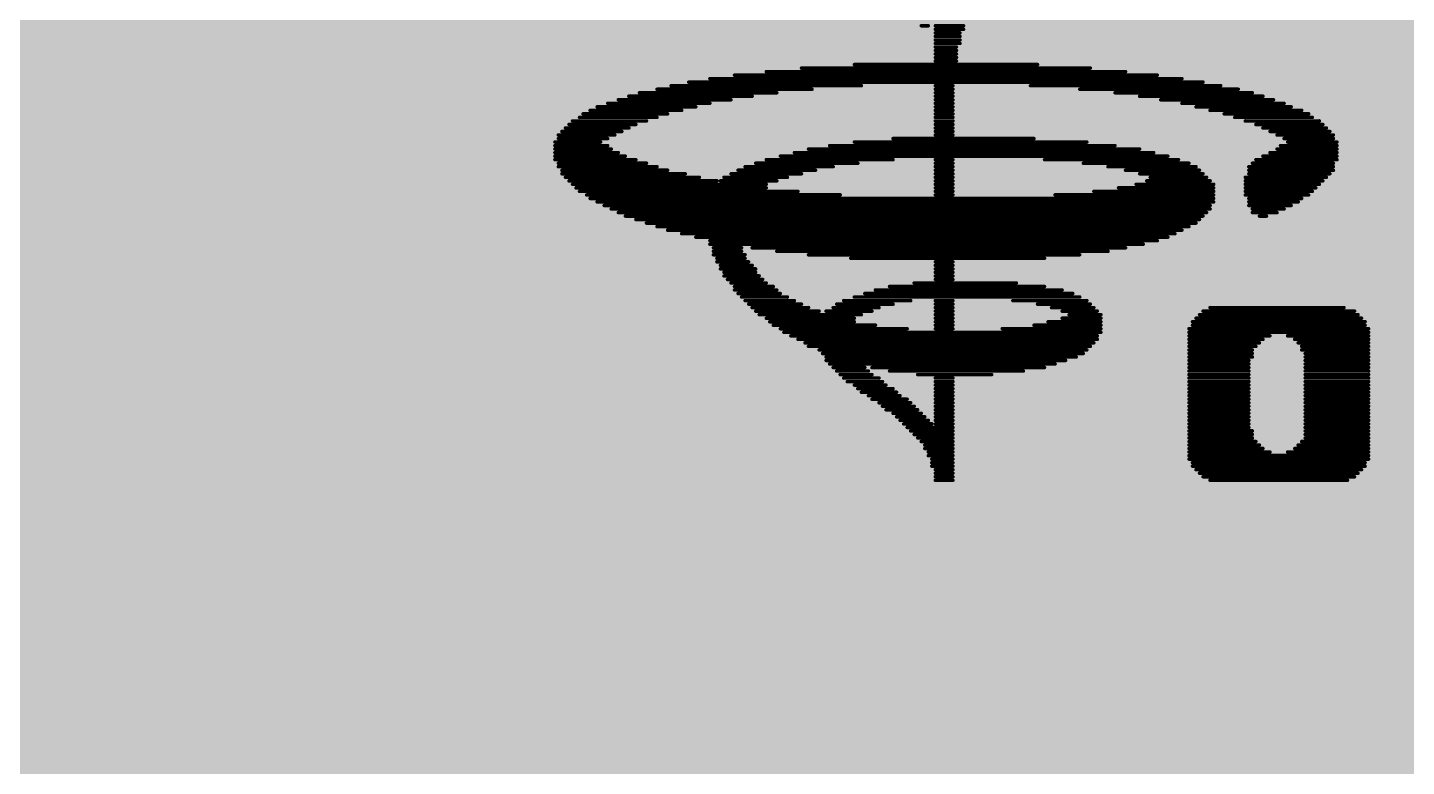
# Model space of a CAD drawing. Header units: millimetres. Extents: x 169 to 355, y 129 to 253.
# Drawn here: x 189.38 to 209.26, y 228.72 to 239.37 of the extents above; entities that cross this region are included whole.
import ezdxf

# ---------------------------------------------------------------- set-up
doc = ezdxf.new("R2010")
doc.units = ezdxf.units.MM
doc.layers.add('BottomLayer', color=5, linetype='Continuous')
doc.layers.add('TopLayer', color=1, linetype='Continuous')

msp = doc.modelspace()

# ---------------------------------------------------------------- linework, layer by layer
at = {"layer": 'BottomLayer'}
msp.add_solid([(175, 209.25), (271.8, 209.25), (175, 245), (271.8, 245)], dxfattribs=at)
at = {"layer": 'TopLayer', "const_width": 0.0508}
for points in [[(202.263, 239.396), (202.365, 239.396)], [(202.467, 239.396), (202.873, 239.396)], [(202.467, 239.345), (202.873, 239.345)], [(202.467, 239.294), (202.822, 239.294)], [(202.467, 239.243), (202.822, 239.243)], [(202.467, 239.192), (202.822, 239.192)], [(202.467, 239.142), (202.822, 239.142)], [(202.467, 239.091), (202.771, 239.091)], [(202.467, 239.04), (202.771, 239.04)], [(202.467, 238.989), (202.771, 238.989)], [(200.536, 238.786), (204.702, 238.786)], [(201.298, 238.837), (203.94, 238.837)], [(202.467, 238.938), (202.771, 238.938)], [(202.467, 238.888), (202.771, 238.888)], [(199.215, 238.634), (206.023, 238.634)], [(199.571, 238.684), (205.667, 238.684)], [(200.028, 238.735), (205.21, 238.735)], [(198.199, 238.43), (200.181, 238.43)], [(198.453, 238.481), (200.689, 238.481)], [(198.657, 238.532), (201.4, 238.532)], [(198.911, 238.583), (206.327, 238.583)], [(202.467, 238.532), (202.721, 238.532)], [(202.467, 238.481), (202.721, 238.481)], [(202.467, 238.43), (202.721, 238.43)], [(203.838, 238.532), (206.581, 238.532)], [(204.549, 238.481), (206.835, 238.481)], [(205.057, 238.43), (207.039, 238.43)], [(197.59, 238.227), (199.012, 238.227)], [(197.742, 238.278), (199.215, 238.278)], [(197.895, 238.329), (199.52, 238.329)], [(198.047, 238.38), (199.825, 238.38)], [(202.467, 238.38), (202.721, 238.38)], [(202.467, 238.329), (202.721, 238.329)], [(202.467, 238.278), (202.721, 238.278)], [(202.467, 238.227), (202.721, 238.227)], [(205.413, 238.38), (207.191, 238.38)], [(205.718, 238.329), (207.343, 238.329)], [(206.023, 238.278), (207.496, 238.278)], [(206.226, 238.227), (207.597, 238.227)], [(197.234, 238.024), (198.301, 238.024)], [(197.336, 238.075), (198.453, 238.075)], [(197.387, 238.126), (198.606, 238.126)], [(197.488, 238.176), (198.809, 238.176)], [(202.467, 238.176), (202.721, 238.176)], [(202.467, 238.126), (202.721, 238.126)], [(202.467, 238.075), (202.721, 238.075)], [(202.467, 238.024), (202.721, 238.024)], [(206.429, 238.176), (207.75, 238.176)], [(206.632, 238.126), (207.851, 238.126)], [(206.785, 238.075), (207.902, 238.075)], [(206.937, 238.024), (208.004, 238.024)], [(197.031, 237.821), (197.844, 237.821)], [(197.082, 237.872), (197.945, 237.872)], [(197.133, 237.922), (198.047, 237.922)], [(197.183, 237.973), (198.149, 237.973)], [(202.467, 237.973), (202.721, 237.973)], [(202.467, 237.922), (202.721, 237.922)], [(202.467, 237.872), (202.721, 237.872)], [(202.467, 237.821), (202.721, 237.821)], [(207.089, 237.973), (208.055, 237.973)], [(207.191, 237.922), (208.105, 237.922)], [(207.293, 237.872), (208.156, 237.872)], [(207.394, 237.821), (208.207, 237.821)], [(196.98, 237.719), (197.641, 237.719)], [(196.98, 237.668), (197.742, 237.668)], [(196.98, 237.618), (197.793, 237.618)], [(197.031, 237.77), (197.742, 237.77)], [(200.638, 237.618), (205.413, 237.618)], [(200.943, 237.668), (205.057, 237.668)], [(201.298, 237.719), (204.651, 237.719)], [(201.857, 237.77), (203.889, 237.77)], [(207.394, 237.618), (208.258, 237.618)], [(207.445, 237.668), (208.258, 237.668)], [(207.496, 237.77), (208.207, 237.77)], [(207.547, 237.719), (208.258, 237.719)], [(196.98, 237.567), (197.895, 237.567)], [(196.98, 237.516), (197.996, 237.516)], [(196.98, 237.465), (198.149, 237.465)], [(197.031, 237.414), (198.301, 237.414)], [(199.876, 237.414), (201.349, 237.414)], [(200.028, 237.465), (201.857, 237.465)], [(200.231, 237.516), (205.819, 237.516)], [(200.435, 237.567), (205.616, 237.567)], [(202.467, 237.465), (202.721, 237.465)], [(202.467, 237.414), (202.721, 237.414)], [(204.041, 237.465), (205.972, 237.465)], [(204.6, 237.414), (206.124, 237.414)], [(207.039, 237.414), (208.207, 237.414)], [(207.089, 237.465), (208.258, 237.465)], [(207.191, 237.516), (208.258, 237.516)], [(207.293, 237.567), (208.258, 237.567)], [(197.031, 237.364), (198.453, 237.364)], [(197.082, 237.313), (198.606, 237.313)], [(197.082, 237.262), (198.86, 237.262)], [(197.133, 237.211), (199.063, 237.211)], [(199.419, 237.211), (200.333, 237.211)], [(199.52, 237.262), (200.536, 237.262)], [(199.622, 237.313), (200.739, 237.313)], [(199.723, 237.364), (200.993, 237.364)], [(202.467, 237.364), (202.721, 237.364)], [(202.467, 237.313), (202.721, 237.313)], [(202.467, 237.262), (202.721, 237.262)], [(202.467, 237.211), (202.721, 237.211)], [(204.956, 237.364), (206.226, 237.364)], [(205.21, 237.313), (206.277, 237.313)], [(205.413, 237.262), (206.327, 237.262)], [(205.565, 237.211), (206.378, 237.211)], [(206.937, 237.211), (208.105, 237.211)], [(206.988, 237.364), (208.207, 237.364)], [(206.988, 237.313), (208.207, 237.313)], [(206.988, 237.262), (208.156, 237.262)], [(197.183, 237.16), (199.317, 237.16)], [(197.234, 237.11), (200.028, 237.11)], [(197.285, 237.059), (200.028, 237.059)], [(197.336, 237.008), (200.485, 237.008)], [(199.368, 237.16), (200.181, 237.16)], [(202.467, 237.16), (202.721, 237.16)], [(202.467, 237.11), (202.721, 237.11)], [(202.467, 237.059), (202.721, 237.059)], [(202.467, 237.008), (202.721, 237.008)], [(204.753, 237.008), (206.48, 237.008)], [(205.108, 237.059), (206.48, 237.059)], [(205.362, 237.11), (206.48, 237.11)], [(205.515, 237.16), (206.429, 237.16)], [(206.937, 237.16), (208.055, 237.16)], [(206.937, 237.11), (208.004, 237.11)], [(206.937, 237.059), (207.953, 237.059)], [(206.937, 237.008), (207.902, 237.008)], [(197.437, 236.957), (201.095, 236.957)], [(197.488, 236.906), (206.48, 236.906)], [(197.59, 236.856), (206.48, 236.856)], [(197.691, 236.805), (206.429, 236.805)], [(202.467, 236.957), (202.721, 236.957)], [(204.194, 236.957), (206.48, 236.957)], [(206.937, 236.957), (207.851, 236.957)], [(206.988, 236.906), (207.75, 236.906)], [(206.988, 236.856), (207.699, 236.856)], [(206.988, 236.805), (207.597, 236.805)], [(197.793, 236.754), (206.429, 236.754)], [(197.895, 236.703), (206.378, 236.703)], [(197.996, 236.652), (206.327, 236.652)], [(198.149, 236.602), (206.277, 236.602)], [(207.039, 236.754), (207.496, 236.754)], [(207.039, 236.703), (207.394, 236.703)], [(207.14, 236.652), (207.242, 236.652)], [(198.301, 236.551), (206.226, 236.551)], [(198.453, 236.5), (206.124, 236.5)], [(198.606, 236.449), (206.023, 236.449)], [(198.809, 236.398), (205.921, 236.398)], [(199.012, 236.348), (205.819, 236.348)], [(199.215, 236.297), (205.667, 236.297)], [(199.215, 236.246), (205.464, 236.246)], [(199.266, 236.195), (199.673, 236.195)], [(199.266, 236.144), (199.673, 236.144)], [(199.266, 236.094), (199.723, 236.094)], [(199.317, 236.043), (199.723, 236.043)], [(199.825, 236.195), (205.21, 236.195)], [(200.181, 236.144), (204.956, 236.144)], [(200.638, 236.094), (204.549, 236.094)], [(201.247, 236.043), (204.041, 236.043)], [(199.317, 235.992), (199.774, 235.992)], [(199.368, 235.941), (199.825, 235.941)], [(199.368, 235.89), (199.876, 235.89)], [(199.419, 235.84), (199.876, 235.84)], [(202.467, 235.992), (202.721, 235.992)], [(202.467, 235.941), (202.721, 235.941)], [(202.467, 235.89), (202.721, 235.89)], [(202.467, 235.84), (202.721, 235.84)], [(199.419, 235.789), (199.927, 235.789)], [(199.469, 235.738), (199.977, 235.738)], [(199.52, 235.687), (200.028, 235.687)], [(199.571, 235.636), (200.13, 235.636)], [(201.806, 235.636), (204.041, 235.636)], [(202.162, 235.687), (203.635, 235.687)], [(202.467, 235.789), (202.721, 235.789)], [(202.467, 235.738), (202.721, 235.738)], [(199.571, 235.586), (200.181, 235.586)], [(199.622, 235.535), (200.231, 235.535)], [(199.673, 235.484), (200.333, 235.484)], [(199.723, 235.433), (200.435, 235.433)], [(201.146, 235.433), (202.111, 235.433)], [(201.298, 235.484), (204.549, 235.484)], [(201.451, 235.535), (204.448, 235.535)], [(201.603, 235.586), (204.295, 235.586)], [(202.467, 235.433), (202.721, 235.433)], [(203.584, 235.433), (204.651, 235.433)], [(199.774, 235.382), (200.536, 235.382)], [(199.825, 235.332), (200.638, 235.332)], [(199.876, 235.281), (200.79, 235.281)], [(199.927, 235.23), (201.4, 235.23)], [(200.892, 235.281), (201.552, 235.281)], [(200.993, 235.332), (201.654, 235.332)], [(201.044, 235.382), (201.857, 235.382)], [(202.467, 235.382), (202.721, 235.382)], [(202.467, 235.332), (202.721, 235.332)], [(202.467, 235.281), (202.721, 235.281)], [(202.467, 235.23), (202.721, 235.23)], [(203.94, 235.382), (204.702, 235.382)], [(204.143, 235.332), (204.753, 235.332)], [(204.295, 235.281), (204.803, 235.281)], [(204.397, 235.23), (204.854, 235.23)], [(206.277, 235.23), (208.563, 235.23)], [(206.327, 235.281), (208.512, 235.281)], [(206.429, 235.332), (208.359, 235.332)], [(200.028, 235.179), (201.298, 235.179)], [(200.079, 235.128), (201.298, 235.128)], [(200.13, 235.078), (201.603, 235.078)], [(200.231, 235.027), (202.06, 235.027)], [(202.467, 235.179), (202.721, 235.179)], [(202.467, 235.128), (202.721, 235.128)], [(202.467, 235.078), (202.721, 235.078)], [(202.467, 235.027), (202.721, 235.027)], [(203.432, 235.027), (204.854, 235.027)], [(203.889, 235.078), (204.854, 235.078)], [(204.092, 235.128), (204.854, 235.128)], [(204.295, 235.179), (204.854, 235.179)], [(206.124, 235.027), (208.715, 235.027)], [(206.175, 235.128), (208.664, 235.128)], [(206.175, 235.078), (208.664, 235.078)], [(206.226, 235.179), (208.613, 235.179)], [(200.282, 234.976), (204.854, 234.976)], [(200.384, 234.925), (204.803, 234.925)], [(200.485, 234.874), (204.803, 234.874)], [(200.587, 234.824), (204.753, 234.824)], [(206.124, 234.976), (208.715, 234.976)], [(206.124, 234.925), (207.293, 234.925)], [(206.124, 234.874), (207.191, 234.874)], [(206.124, 234.824), (207.14, 234.824)], [(207.547, 234.925), (208.715, 234.925)], [(207.648, 234.874), (208.715, 234.874)], [(207.699, 234.824), (208.715, 234.824)], [(200.638, 234.773), (204.702, 234.773)], [(200.79, 234.722), (204.651, 234.722)], [(200.841, 234.671), (204.6, 234.671)], [(200.892, 234.62), (204.499, 234.62)], [(206.124, 234.773), (207.089, 234.773)], [(206.124, 234.722), (207.039, 234.722)], [(206.124, 234.671), (207.039, 234.671)], [(206.124, 234.62), (207.039, 234.62)], [(207.75, 234.773), (208.715, 234.773)], [(207.75, 234.722), (208.715, 234.722)], [(207.801, 234.671), (208.715, 234.671)], [(207.801, 234.62), (208.715, 234.62)], [(200.892, 234.57), (204.346, 234.57)], [(200.943, 234.519), (204.194, 234.519)], [(200.993, 234.468), (201.451, 234.468)], [(201.044, 234.417), (201.501, 234.417)], [(201.552, 234.468), (204.041, 234.468)], [(201.806, 234.417), (203.737, 234.417)], [(206.124, 234.57), (206.988, 234.57)], [(206.124, 234.519), (206.988, 234.519)], [(206.124, 234.468), (206.988, 234.468)], [(206.124, 234.417), (206.988, 234.417)], [(207.801, 234.57), (208.715, 234.57)], [(207.801, 234.519), (208.715, 234.519)], [(207.801, 234.468), (208.715, 234.468)], [(207.801, 234.417), (208.715, 234.417)], [(201.095, 234.366), (201.552, 234.366)], [(201.146, 234.316), (201.654, 234.316)], [(201.197, 234.265), (201.705, 234.265)], [(201.298, 234.214), (201.755, 234.214)], [(202.213, 234.366), (203.279, 234.366)], [(202.467, 234.316), (202.721, 234.316)], [(202.467, 234.265), (202.721, 234.265)], [(202.467, 234.214), (202.721, 234.214)], [(206.124, 234.366), (206.988, 234.366)], [(206.124, 234.316), (206.988, 234.316)], [(206.124, 234.265), (206.988, 234.265)], [(206.124, 234.214), (206.988, 234.214)], [(207.801, 234.366), (208.715, 234.366)], [(207.801, 234.316), (208.715, 234.316)], [(207.801, 234.265), (208.715, 234.265)], [(207.801, 234.214), (208.715, 234.214)], [(201.349, 234.163), (201.857, 234.163)], [(201.4, 234.112), (201.908, 234.112)], [(201.501, 234.062), (201.959, 234.062)], [(201.552, 234.011), (202.06, 234.011)], [(202.467, 234.163), (202.721, 234.163)], [(202.467, 234.112), (202.721, 234.112)], [(202.467, 234.062), (202.721, 234.062)], [(202.467, 234.011), (202.721, 234.011)], [(206.124, 234.163), (206.988, 234.163)], [(206.124, 234.112), (206.988, 234.112)], [(206.124, 234.062), (206.988, 234.062)], [(206.124, 234.011), (206.988, 234.011)], [(207.801, 234.163), (208.715, 234.163)], [(207.801, 234.112), (208.715, 234.112)], [(207.801, 234.062), (208.715, 234.062)], [(207.801, 234.011), (208.715, 234.011)], [(201.654, 233.96), (202.111, 233.96)], [(201.705, 233.909), (202.162, 233.909)], [(201.755, 233.858), (202.213, 233.858)], [(202.467, 233.96), (202.721, 233.96)], [(202.467, 233.909), (202.721, 233.909)], [(202.467, 233.858), (202.721, 233.858)], [(206.124, 233.96), (206.988, 233.96)], [(206.124, 233.909), (206.988, 233.909)], [(206.124, 233.858), (206.988, 233.858)], [(207.801, 233.96), (208.715, 233.96)], [(207.801, 233.909), (208.715, 233.909)], [(207.801, 233.858), (208.715, 233.858)], [(201.857, 233.808), (202.263, 233.808)], [(201.908, 233.757), (202.314, 233.757)], [(201.959, 233.706), (202.365, 233.706)], [(202.009, 233.655), (202.416, 233.655)], [(202.467, 233.808), (202.721, 233.808)], [(202.467, 233.757), (202.721, 233.757)], [(202.467, 233.706), (202.721, 233.706)], [(202.467, 233.655), (202.721, 233.655)], [(206.124, 233.808), (206.988, 233.808)], [(206.124, 233.757), (206.988, 233.757)], [(206.124, 233.706), (206.988, 233.706)], [(206.124, 233.655), (206.988, 233.655)], [(207.801, 233.808), (208.715, 233.808)], [(207.801, 233.757), (208.715, 233.757)], [(207.801, 233.706), (208.715, 233.706)], [(207.801, 233.655), (208.715, 233.655)], [(202.06, 233.604), (202.721, 233.604)], [(202.111, 233.554), (202.721, 233.554)], [(202.162, 233.503), (202.721, 233.503)], [(202.213, 233.452), (202.721, 233.452)], [(206.124, 233.604), (206.988, 233.604)], [(206.124, 233.554), (207.039, 233.554)], [(206.124, 233.503), (207.039, 233.503)], [(206.124, 233.452), (207.039, 233.452)], [(207.801, 233.604), (208.715, 233.604)], [(207.801, 233.554), (208.715, 233.554)], [(207.801, 233.503), (208.715, 233.503)], [(207.801, 233.452), (208.715, 233.452)], [(202.263, 233.401), (202.721, 233.401)], [(202.314, 233.35), (202.721, 233.35)], [(202.314, 233.3), (202.721, 233.3)], [(202.365, 233.249), (202.721, 233.249)], [(206.124, 233.401), (207.089, 233.401)], [(206.124, 233.35), (207.14, 233.35)], [(206.124, 233.3), (207.191, 233.3)], [(206.124, 233.249), (207.293, 233.249)], [(207.547, 233.249), (208.715, 233.249)], [(207.648, 233.3), (208.715, 233.3)], [(207.699, 233.35), (208.715, 233.35)], [(207.75, 233.401), (208.715, 233.401)], [(202.365, 233.198), (202.721, 233.198)], [(202.416, 233.147), (202.721, 233.147)], [(202.416, 233.096), (202.721, 233.096)], [(202.416, 233.046), (202.721, 233.046)], [(206.124, 233.198), (208.715, 233.198)], [(206.124, 233.147), (208.715, 233.147)], [(206.175, 233.096), (208.664, 233.096)], [(206.175, 233.046), (208.664, 233.046)], [(202.467, 232.995), (202.721, 232.995)], [(202.467, 232.944), (202.721, 232.944)], [(202.467, 232.893), (202.721, 232.893)], [(202.467, 232.842), (202.721, 232.842)], [(206.226, 232.995), (208.613, 232.995)], [(206.277, 232.944), (208.563, 232.944)], [(206.327, 232.893), (208.512, 232.893)], [(206.429, 232.842), (208.41, 232.842)]]:
    msp.add_lwpolyline(points, dxfattribs=at)
at = {"layer": 'TopLayer', "const_width": 0.0254}
for points in [[(202.251, 239.396, 1), (202.276, 239.396, 1)], [(202.352, 239.396, 1), (202.378, 239.396, 1)], [(202.454, 239.396, 1), (202.479, 239.396, 1)], [(202.86, 239.396, 1), (202.886, 239.396, 1)], [(202.454, 239.345, 1), (202.479, 239.345, 1)], [(202.454, 239.294, 1), (202.479, 239.294, 1)], [(202.454, 239.243, 1), (202.479, 239.243, 1)], [(202.454, 239.192, 1), (202.479, 239.192, 1)], [(202.81, 239.294, 1), (202.835, 239.294, 1)], [(202.81, 239.243, 1), (202.835, 239.243, 1)], [(202.81, 239.192, 1), (202.835, 239.192, 1)], [(202.86, 239.345, 1), (202.886, 239.345, 1)], [(202.454, 239.142, 1), (202.479, 239.142, 1)], [(202.454, 239.091, 1), (202.479, 239.091, 1)], [(202.454, 239.04, 1), (202.479, 239.04, 1)], [(202.454, 238.989, 1), (202.479, 238.989, 1)], [(202.759, 239.091, 1), (202.784, 239.091, 1)], [(202.759, 239.04, 1), (202.784, 239.04, 1)], [(202.759, 238.989, 1), (202.784, 238.989, 1)], [(202.81, 239.142, 1), (202.835, 239.142, 1)], [(200.524, 238.786, 1), (200.549, 238.786, 1)], [(201.286, 238.837, 1), (201.311, 238.837, 1)], [(202.454, 238.938, 1), (202.479, 238.938, 1)], [(202.454, 238.888, 1), (202.479, 238.888, 1)], [(202.759, 238.938, 1), (202.784, 238.938, 1)], [(202.759, 238.888, 1), (202.784, 238.888, 1)], [(203.927, 238.837, 1), (203.953, 238.837, 1)], [(204.689, 238.786, 1), (204.715, 238.786, 1)], [(199.203, 238.634, 1), (199.228, 238.634, 1)], [(199.558, 238.684, 1), (199.584, 238.684, 1)], [(200.016, 238.735, 1), (200.041, 238.735, 1)], [(205.197, 238.735, 1), (205.223, 238.735, 1)], [(205.654, 238.684, 1), (205.68, 238.684, 1)], [(206.01, 238.634, 1), (206.035, 238.634, 1)], [(198.187, 238.43, 1), (198.212, 238.43, 1)], [(198.441, 238.481, 1), (198.466, 238.481, 1)], [(198.644, 238.532, 1), (198.669, 238.532, 1)], [(198.898, 238.583, 1), (198.923, 238.583, 1)], [(200.168, 238.43, 1), (200.193, 238.43, 1)], [(200.676, 238.481, 1), (200.701, 238.481, 1)], [(201.387, 238.532, 1), (201.413, 238.532, 1)], [(202.454, 238.532, 1), (202.479, 238.532, 1)], [(202.454, 238.481, 1), (202.479, 238.481, 1)], [(202.454, 238.43, 1), (202.479, 238.43, 1)], [(202.708, 238.532, 1), (202.733, 238.532, 1)], [(202.708, 238.481, 1), (202.733, 238.481, 1)], [(202.708, 238.43, 1), (202.733, 238.43, 1)], [(203.826, 238.532, 1), (203.851, 238.532, 1)], [(204.537, 238.481, 1), (204.562, 238.481, 1)], [(205.045, 238.43, 1), (205.07, 238.43, 1)], [(206.315, 238.583, 1), (206.34, 238.583, 1)], [(206.569, 238.532, 1), (206.594, 238.532, 1)], [(206.823, 238.481, 1), (206.848, 238.481, 1)], [(207.026, 238.43, 1), (207.051, 238.43, 1)], [(197.577, 238.227, 1), (197.603, 238.227, 1)], [(197.73, 238.278, 1), (197.755, 238.278, 1)], [(197.882, 238.329, 1), (197.907, 238.329, 1)], [(198.034, 238.38, 1), (198.06, 238.38, 1)], [(199, 238.227, 1), (199.025, 238.227, 1)], [(199.203, 238.278, 1), (199.228, 238.278, 1)], [(199.508, 238.329, 1), (199.533, 238.329, 1)], [(199.812, 238.38, 1), (199.838, 238.38, 1)], [(202.454, 238.38, 1), (202.479, 238.38, 1)], [(202.454, 238.329, 1), (202.479, 238.329, 1)], [(202.454, 238.278, 1), (202.479, 238.278, 1)], [(202.454, 238.227, 1), (202.479, 238.227, 1)], [(202.708, 238.38, 1), (202.733, 238.38, 1)], [(202.708, 238.329, 1), (202.733, 238.329, 1)], [(202.708, 238.278, 1), (202.733, 238.278, 1)], [(202.708, 238.227, 1), (202.733, 238.227, 1)], [(205.4, 238.38, 1), (205.426, 238.38, 1)], [(205.705, 238.329, 1), (205.731, 238.329, 1)], [(206.01, 238.278, 1), (206.035, 238.278, 1)], [(206.213, 238.227, 1), (206.239, 238.227, 1)], [(207.178, 238.38, 1), (207.204, 238.38, 1)], [(207.331, 238.329, 1), (207.356, 238.329, 1)], [(207.483, 238.278, 1), (207.509, 238.278, 1)], [(207.585, 238.227, 1), (207.61, 238.227, 1)], [(197.222, 238.024, 1), (197.247, 238.024, 1)], [(197.323, 238.075, 1), (197.349, 238.075, 1)], [(197.374, 238.126, 1), (197.399, 238.126, 1)], [(197.476, 238.176, 1), (197.501, 238.176, 1)], [(198.288, 238.024, 1), (198.314, 238.024, 1)], [(198.441, 238.075, 1), (198.466, 238.075, 1)], [(198.593, 238.126, 1), (198.619, 238.126, 1)], [(198.796, 238.176, 1), (198.822, 238.176, 1)], [(202.454, 238.176, 1), (202.479, 238.176, 1)], [(202.454, 238.126, 1), (202.479, 238.126, 1)], [(202.454, 238.075, 1), (202.479, 238.075, 1)], [(202.454, 238.024, 1), (202.479, 238.024, 1)], [(202.708, 238.176, 1), (202.733, 238.176, 1)], [(202.708, 238.126, 1), (202.733, 238.126, 1)], [(202.708, 238.075, 1), (202.733, 238.075, 1)], [(202.708, 238.024, 1), (202.733, 238.024, 1)], [(206.416, 238.176, 1), (206.442, 238.176, 1)], [(206.62, 238.126, 1), (206.645, 238.126, 1)], [(206.772, 238.075, 1), (206.797, 238.075, 1)], [(206.924, 238.024, 1), (206.95, 238.024, 1)], [(207.737, 238.176, 1), (207.763, 238.176, 1)], [(207.839, 238.126, 1), (207.864, 238.126, 1)], [(207.89, 238.075, 1), (207.915, 238.075, 1)], [(207.991, 238.024, 1), (208.017, 238.024, 1)], [(197.018, 237.821, 1), (197.044, 237.821, 1)], [(197.069, 237.872, 1), (197.095, 237.872, 1)], [(197.12, 237.922, 1), (197.145, 237.922, 1)], [(197.171, 237.973, 1), (197.196, 237.973, 1)], [(197.831, 237.821, 1), (197.857, 237.821, 1)], [(197.933, 237.872, 1), (197.958, 237.872, 1)], [(198.034, 237.922, 1), (198.06, 237.922, 1)], [(198.136, 237.973, 1), (198.161, 237.973, 1)], [(202.454, 237.973, 1), (202.479, 237.973, 1)], [(202.454, 237.922, 1), (202.479, 237.922, 1)], [(202.454, 237.872, 1), (202.479, 237.872, 1)], [(202.454, 237.821, 1), (202.479, 237.821, 1)], [(202.708, 237.973, 1), (202.733, 237.973, 1)], [(202.708, 237.922, 1), (202.733, 237.922, 1)], [(202.708, 237.872, 1), (202.733, 237.872, 1)], [(202.708, 237.821, 1), (202.733, 237.821, 1)], [(207.077, 237.973, 1), (207.102, 237.973, 1)], [(207.178, 237.922, 1), (207.204, 237.922, 1)], [(207.28, 237.872, 1), (207.305, 237.872, 1)], [(207.382, 237.821, 1), (207.407, 237.821, 1)], [(208.042, 237.973, 1), (208.067, 237.973, 1)], [(208.093, 237.922, 1), (208.118, 237.922, 1)], [(208.144, 237.872, 1), (208.169, 237.872, 1)], [(208.194, 237.821, 1), (208.22, 237.821, 1)], [(196.968, 237.719, 1), (196.993, 237.719, 1)], [(196.968, 237.668, 1), (196.993, 237.668, 1)], [(196.968, 237.618, 1), (196.993, 237.618, 1)], [(197.018, 237.77, 1), (197.044, 237.77, 1)], [(197.628, 237.719, 1), (197.653, 237.719, 1)], [(197.73, 237.77, 1), (197.755, 237.77, 1)], [(197.73, 237.668, 1), (197.755, 237.668, 1)], [(197.78, 237.618, 1), (197.806, 237.618, 1)], [(200.625, 237.618, 1), (200.651, 237.618, 1)], [(200.93, 237.668, 1), (200.955, 237.668, 1)], [(201.286, 237.719, 1), (201.311, 237.719, 1)], [(201.844, 237.77, 1), (201.87, 237.77, 1)], [(203.876, 237.77, 1), (203.902, 237.77, 1)], [(204.638, 237.719, 1), (204.664, 237.719, 1)], [(205.045, 237.668, 1), (205.07, 237.668, 1)], [(205.4, 237.618, 1), (205.426, 237.618, 1)], [(207.382, 237.618, 1), (207.407, 237.618, 1)], [(207.432, 237.668, 1), (207.458, 237.668, 1)], [(207.483, 237.77, 1), (207.509, 237.77, 1)], [(207.534, 237.719, 1), (207.559, 237.719, 1)], [(208.194, 237.77, 1), (208.22, 237.77, 1)], [(208.245, 237.719, 1), (208.271, 237.719, 1)], [(208.245, 237.668, 1), (208.271, 237.668, 1)], [(208.245, 237.618, 1), (208.271, 237.618, 1)], [(196.968, 237.567, 1), (196.993, 237.567, 1)], [(196.968, 237.516, 1), (196.993, 237.516, 1)], [(196.968, 237.465, 1), (196.993, 237.465, 1)], [(197.018, 237.414, 1), (197.044, 237.414, 1)], [(197.882, 237.567, 1), (197.907, 237.567, 1)], [(197.984, 237.516, 1), (198.009, 237.516, 1)], [(198.136, 237.465, 1), (198.161, 237.465, 1)], [(198.288, 237.414, 1), (198.314, 237.414, 1)], [(199.863, 237.414, 1), (199.889, 237.414, 1)], [(200.016, 237.465, 1), (200.041, 237.465, 1)], [(200.219, 237.516, 1), (200.244, 237.516, 1)], [(200.422, 237.567, 1), (200.447, 237.567, 1)], [(201.336, 237.414, 1), (201.362, 237.414, 1)], [(201.844, 237.465, 1), (201.87, 237.465, 1)], [(202.454, 237.465, 1), (202.479, 237.465, 1)], [(202.454, 237.414, 1), (202.479, 237.414, 1)], [(202.708, 237.465, 1), (202.733, 237.465, 1)], [(202.708, 237.414, 1), (202.733, 237.414, 1)], [(204.029, 237.465, 1), (204.054, 237.465, 1)], [(204.588, 237.414, 1), (204.613, 237.414, 1)], [(205.604, 237.567, 1), (205.629, 237.567, 1)], [(205.807, 237.516, 1), (205.832, 237.516, 1)], [(205.959, 237.465, 1), (205.985, 237.465, 1)], [(206.112, 237.414, 1), (206.137, 237.414, 1)], [(207.026, 237.414, 1), (207.051, 237.414, 1)], [(207.077, 237.465, 1), (207.102, 237.465, 1)], [(207.178, 237.516, 1), (207.204, 237.516, 1)], [(207.28, 237.567, 1), (207.305, 237.567, 1)], [(208.194, 237.414, 1), (208.22, 237.414, 1)], [(208.245, 237.567, 1), (208.271, 237.567, 1)], [(208.245, 237.516, 1), (208.271, 237.516, 1)], [(208.245, 237.465, 1), (208.271, 237.465, 1)], [(197.018, 237.364, 1), (197.044, 237.364, 1)], [(197.069, 237.313, 1), (197.095, 237.313, 1)], [(197.069, 237.262, 1), (197.095, 237.262, 1)], [(197.12, 237.211, 1), (197.145, 237.211, 1)], [(198.441, 237.364, 1), (198.466, 237.364, 1)], [(198.593, 237.313, 1), (198.619, 237.313, 1)], [(198.847, 237.262, 1), (198.873, 237.262, 1)], [(199.05, 237.211, 1), (199.076, 237.211, 1)], [(199.406, 237.211, 1), (199.431, 237.211, 1)], [(199.508, 237.262, 1), (199.533, 237.262, 1)], [(199.609, 237.313, 1), (199.635, 237.313, 1)], [(199.711, 237.364, 1), (199.736, 237.364, 1)], [(200.32, 237.211, 1), (200.346, 237.211, 1)], [(200.524, 237.262, 1), (200.549, 237.262, 1)], [(200.727, 237.313, 1), (200.752, 237.313, 1)], [(200.981, 237.364, 1), (201.006, 237.364, 1)], [(202.454, 237.364, 1), (202.479, 237.364, 1)], [(202.454, 237.313, 1), (202.479, 237.313, 1)], [(202.454, 237.262, 1), (202.479, 237.262, 1)], [(202.454, 237.211, 1), (202.479, 237.211, 1)], [(202.708, 237.364, 1), (202.733, 237.364, 1)], [(202.708, 237.313, 1), (202.733, 237.313, 1)], [(202.708, 237.262, 1), (202.733, 237.262, 1)], [(202.708, 237.211, 1), (202.733, 237.211, 1)], [(204.943, 237.364, 1), (204.969, 237.364, 1)], [(205.197, 237.313, 1), (205.223, 237.313, 1)], [(205.4, 237.262, 1), (205.426, 237.262, 1)], [(205.553, 237.211, 1), (205.578, 237.211, 1)], [(206.213, 237.364, 1), (206.239, 237.364, 1)], [(206.264, 237.313, 1), (206.289, 237.313, 1)], [(206.315, 237.262, 1), (206.34, 237.262, 1)], [(206.366, 237.211, 1), (206.391, 237.211, 1)], [(206.924, 237.211, 1), (206.95, 237.211, 1)], [(206.975, 237.364, 1), (207.001, 237.364, 1)], [(206.975, 237.313, 1), (207.001, 237.313, 1)], [(206.975, 237.262, 1), (207.001, 237.262, 1)], [(208.093, 237.211, 1), (208.118, 237.211, 1)], [(208.144, 237.262, 1), (208.169, 237.262, 1)], [(208.194, 237.364, 1), (208.22, 237.364, 1)], [(208.194, 237.313, 1), (208.22, 237.313, 1)], [(197.171, 237.16, 1), (197.196, 237.16, 1)], [(197.222, 237.11, 1), (197.247, 237.11, 1)], [(197.272, 237.059, 1), (197.298, 237.059, 1)], [(197.323, 237.008, 1), (197.349, 237.008, 1)], [(199.304, 237.16, 1), (199.33, 237.16, 1)], [(199.355, 237.16, 1), (199.381, 237.16, 1)], [(200.016, 237.11, 1), (200.041, 237.11, 1)], [(200.016, 237.059, 1), (200.041, 237.059, 1)], [(200.168, 237.16, 1), (200.193, 237.16, 1)], [(200.473, 237.008, 1), (200.498, 237.008, 1)], [(202.454, 237.16, 1), (202.479, 237.16, 1)], [(202.454, 237.11, 1), (202.479, 237.11, 1)], [(202.454, 237.059, 1), (202.479, 237.059, 1)], [(202.454, 237.008, 1), (202.479, 237.008, 1)], [(202.708, 237.16, 1), (202.733, 237.16, 1)], [(202.708, 237.11, 1), (202.733, 237.11, 1)], [(202.708, 237.059, 1), (202.733, 237.059, 1)], [(202.708, 237.008, 1), (202.733, 237.008, 1)], [(204.74, 237.008, 1), (204.765, 237.008, 1)], [(205.096, 237.059, 1), (205.121, 237.059, 1)], [(205.35, 237.11, 1), (205.375, 237.11, 1)], [(205.502, 237.16, 1), (205.527, 237.16, 1)], [(206.416, 237.16, 1), (206.442, 237.16, 1)], [(206.467, 237.11, 1), (206.493, 237.11, 1)], [(206.467, 237.059, 1), (206.493, 237.059, 1)], [(206.467, 237.008, 1), (206.493, 237.008, 1)], [(206.924, 237.16, 1), (206.95, 237.16, 1)], [(206.924, 237.11, 1), (206.95, 237.11, 1)], [(206.924, 237.059, 1), (206.95, 237.059, 1)], [(206.924, 237.008, 1), (206.95, 237.008, 1)], [(207.89, 237.008, 1), (207.915, 237.008, 1)], [(207.94, 237.059, 1), (207.966, 237.059, 1)], [(207.991, 237.11, 1), (208.017, 237.11, 1)], [(208.042, 237.16, 1), (208.067, 237.16, 1)], [(197.425, 236.957, 1), (197.45, 236.957, 1)], [(197.476, 236.906, 1), (197.501, 236.906, 1)], [(197.577, 236.856, 1), (197.603, 236.856, 1)], [(197.679, 236.805, 1), (197.704, 236.805, 1)], [(201.082, 236.957, 1), (201.108, 236.957, 1)], [(202.454, 236.957, 1), (202.479, 236.957, 1)], [(202.708, 236.957, 1), (202.733, 236.957, 1)], [(204.181, 236.957, 1), (204.207, 236.957, 1)], [(206.416, 236.805, 1), (206.442, 236.805, 1)], [(206.467, 236.957, 1), (206.493, 236.957, 1)], [(206.467, 236.906, 1), (206.493, 236.906, 1)], [(206.467, 236.856, 1), (206.493, 236.856, 1)], [(206.924, 236.957, 1), (206.95, 236.957, 1)], [(206.975, 236.906, 1), (207.001, 236.906, 1)], [(206.975, 236.856, 1), (207.001, 236.856, 1)], [(206.975, 236.805, 1), (207.001, 236.805, 1)], [(207.585, 236.805, 1), (207.61, 236.805, 1)], [(207.686, 236.856, 1), (207.712, 236.856, 1)], [(207.737, 236.906, 1), (207.763, 236.906, 1)], [(207.839, 236.957, 1), (207.864, 236.957, 1)], [(197.78, 236.754, 1), (197.806, 236.754, 1)], [(197.882, 236.703, 1), (197.907, 236.703, 1)], [(197.984, 236.652, 1), (198.009, 236.652, 1)], [(198.136, 236.602, 1), (198.161, 236.602, 1)], [(206.264, 236.602, 1), (206.289, 236.602, 1)], [(206.315, 236.652, 1), (206.34, 236.652, 1)], [(206.366, 236.703, 1), (206.391, 236.703, 1)], [(206.416, 236.754, 1), (206.442, 236.754, 1)], [(207.026, 236.754, 1), (207.051, 236.754, 1)], [(207.026, 236.703, 1), (207.051, 236.703, 1)], [(207.128, 236.652, 1), (207.153, 236.652, 1)], [(207.229, 236.652, 1), (207.255, 236.652, 1)], [(207.382, 236.703, 1), (207.407, 236.703, 1)], [(207.483, 236.754, 1), (207.509, 236.754, 1)], [(198.288, 236.551, 1), (198.314, 236.551, 1)], [(198.441, 236.5, 1), (198.466, 236.5, 1)], [(198.593, 236.449, 1), (198.619, 236.449, 1)], [(198.796, 236.398, 1), (198.822, 236.398, 1)], [(205.908, 236.398, 1), (205.934, 236.398, 1)], [(206.01, 236.449, 1), (206.035, 236.449, 1)], [(206.112, 236.5, 1), (206.137, 236.5, 1)], [(206.213, 236.551, 1), (206.239, 236.551, 1)], [(199, 236.348, 1), (199.025, 236.348, 1)], [(199.203, 236.297, 1), (199.228, 236.297, 1)], [(199.203, 236.246, 1), (199.228, 236.246, 1)], [(205.451, 236.246, 1), (205.477, 236.246, 1)], [(205.654, 236.297, 1), (205.68, 236.297, 1)], [(205.807, 236.348, 1), (205.832, 236.348, 1)], [(199.254, 236.195, 1), (199.279, 236.195, 1)], [(199.254, 236.144, 1), (199.279, 236.144, 1)], [(199.254, 236.094, 1), (199.279, 236.094, 1)], [(199.304, 236.043, 1), (199.33, 236.043, 1)], [(199.66, 236.195, 1), (199.685, 236.195, 1)], [(199.66, 236.144, 1), (199.685, 236.144, 1)], [(199.711, 236.094, 1), (199.736, 236.094, 1)], [(199.711, 236.043, 1), (199.736, 236.043, 1)], [(199.812, 236.195, 1), (199.838, 236.195, 1)], [(200.168, 236.144, 1), (200.193, 236.144, 1)], [(200.625, 236.094, 1), (200.651, 236.094, 1)], [(201.235, 236.043, 1), (201.26, 236.043, 1)], [(204.029, 236.043, 1), (204.054, 236.043, 1)], [(204.537, 236.094, 1), (204.562, 236.094, 1)], [(204.943, 236.144, 1), (204.969, 236.144, 1)], [(205.197, 236.195, 1), (205.223, 236.195, 1)], [(199.304, 235.992, 1), (199.33, 235.992, 1)], [(199.355, 235.941, 1), (199.381, 235.941, 1)], [(199.355, 235.89, 1), (199.381, 235.89, 1)], [(199.406, 235.84, 1), (199.431, 235.84, 1)], [(199.762, 235.992, 1), (199.787, 235.992, 1)], [(199.812, 235.941, 1), (199.838, 235.941, 1)], [(199.863, 235.89, 1), (199.889, 235.89, 1)], [(199.863, 235.84, 1), (199.889, 235.84, 1)], [(202.454, 235.992, 1), (202.479, 235.992, 1)], [(202.454, 235.941, 1), (202.479, 235.941, 1)], [(202.454, 235.89, 1), (202.479, 235.89, 1)], [(202.454, 235.84, 1), (202.479, 235.84, 1)], [(202.708, 235.992, 1), (202.733, 235.992, 1)], [(202.708, 235.941, 1), (202.733, 235.941, 1)], [(202.708, 235.89, 1), (202.733, 235.89, 1)], [(202.708, 235.84, 1), (202.733, 235.84, 1)], [(199.406, 235.789, 1), (199.431, 235.789, 1)], [(199.457, 235.738, 1), (199.482, 235.738, 1)], [(199.508, 235.687, 1), (199.533, 235.687, 1)], [(199.558, 235.636, 1), (199.584, 235.636, 1)], [(199.914, 235.789, 1), (199.939, 235.789, 1)], [(199.965, 235.738, 1), (199.99, 235.738, 1)], [(200.016, 235.687, 1), (200.041, 235.687, 1)], [(200.117, 235.636, 1), (200.143, 235.636, 1)], [(201.794, 235.636, 1), (201.819, 235.636, 1)], [(202.149, 235.687, 1), (202.175, 235.687, 1)], [(202.454, 235.789, 1), (202.479, 235.789, 1)], [(202.454, 235.738, 1), (202.479, 235.738, 1)], [(202.708, 235.789, 1), (202.733, 235.789, 1)], [(202.708, 235.738, 1), (202.733, 235.738, 1)], [(203.622, 235.687, 1), (203.648, 235.687, 1)], [(204.029, 235.636, 1), (204.054, 235.636, 1)], [(199.558, 235.586, 1), (199.584, 235.586, 1)], [(199.609, 235.535, 1), (199.635, 235.535, 1)], [(199.66, 235.484, 1), (199.685, 235.484, 1)], [(199.711, 235.433, 1), (199.736, 235.433, 1)], [(200.168, 235.586, 1), (200.193, 235.586, 1)], [(200.219, 235.535, 1), (200.244, 235.535, 1)], [(200.32, 235.484, 1), (200.346, 235.484, 1)], [(200.422, 235.433, 1), (200.447, 235.433, 1)], [(201.133, 235.433, 1), (201.159, 235.433, 1)], [(201.286, 235.484, 1), (201.311, 235.484, 1)], [(201.438, 235.535, 1), (201.463, 235.535, 1)], [(201.59, 235.586, 1), (201.616, 235.586, 1)], [(202.098, 235.433, 1), (202.124, 235.433, 1)], [(202.454, 235.433, 1), (202.479, 235.433, 1)], [(202.708, 235.433, 1), (202.733, 235.433, 1)], [(203.572, 235.433, 1), (203.597, 235.433, 1)], [(204.283, 235.586, 1), (204.308, 235.586, 1)], [(204.435, 235.535, 1), (204.461, 235.535, 1)], [(204.537, 235.484, 1), (204.562, 235.484, 1)], [(204.638, 235.433, 1), (204.664, 235.433, 1)], [(199.762, 235.382, 1), (199.787, 235.382, 1)], [(199.812, 235.332, 1), (199.838, 235.332, 1)], [(199.863, 235.281, 1), (199.889, 235.281, 1)], [(199.914, 235.23, 1), (199.939, 235.23, 1)], [(200.524, 235.382, 1), (200.549, 235.382, 1)], [(200.625, 235.332, 1), (200.651, 235.332, 1)], [(200.778, 235.281, 1), (200.803, 235.281, 1)], [(200.879, 235.281, 1), (200.905, 235.281, 1)], [(200.981, 235.332, 1), (201.006, 235.332, 1)], [(201.032, 235.382, 1), (201.057, 235.382, 1)], [(201.387, 235.23, 1), (201.413, 235.23, 1)], [(201.54, 235.281, 1), (201.565, 235.281, 1)], [(201.641, 235.332, 1), (201.667, 235.332, 1)], [(201.844, 235.382, 1), (201.87, 235.382, 1)], [(202.454, 235.382, 1), (202.479, 235.382, 1)], [(202.454, 235.332, 1), (202.479, 235.332, 1)], [(202.454, 235.281, 1), (202.479, 235.281, 1)], [(202.454, 235.23, 1), (202.479, 235.23, 1)], [(202.708, 235.382, 1), (202.733, 235.382, 1)], [(202.708, 235.332, 1), (202.733, 235.332, 1)], [(202.708, 235.281, 1), (202.733, 235.281, 1)], [(202.708, 235.23, 1), (202.733, 235.23, 1)], [(203.927, 235.382, 1), (203.953, 235.382, 1)], [(204.13, 235.332, 1), (204.156, 235.332, 1)], [(204.283, 235.281, 1), (204.308, 235.281, 1)], [(204.384, 235.23, 1), (204.41, 235.23, 1)], [(204.689, 235.382, 1), (204.715, 235.382, 1)], [(204.74, 235.332, 1), (204.765, 235.332, 1)], [(204.791, 235.281, 1), (204.816, 235.281, 1)], [(204.842, 235.23, 1), (204.867, 235.23, 1)], [(206.264, 235.23, 1), (206.289, 235.23, 1)], [(206.315, 235.281, 1), (206.34, 235.281, 1)], [(206.416, 235.332, 1), (206.442, 235.332, 1)], [(208.347, 235.332, 1), (208.372, 235.332, 1)], [(208.499, 235.281, 1), (208.525, 235.281, 1)], [(208.55, 235.23, 1), (208.575, 235.23, 1)], [(200.016, 235.179, 1), (200.041, 235.179, 1)], [(200.066, 235.128, 1), (200.092, 235.128, 1)], [(200.117, 235.078, 1), (200.143, 235.078, 1)], [(200.219, 235.027, 1), (200.244, 235.027, 1)], [(201.286, 235.179, 1), (201.311, 235.179, 1)], [(201.286, 235.128, 1), (201.311, 235.128, 1)], [(201.59, 235.078, 1), (201.616, 235.078, 1)], [(202.048, 235.027, 1), (202.073, 235.027, 1)], [(202.454, 235.179, 1), (202.479, 235.179, 1)], [(202.454, 235.128, 1), (202.479, 235.128, 1)], [(202.454, 235.078, 1), (202.479, 235.078, 1)], [(202.454, 235.027, 1), (202.479, 235.027, 1)], [(202.708, 235.179, 1), (202.733, 235.179, 1)], [(202.708, 235.128, 1), (202.733, 235.128, 1)], [(202.708, 235.078, 1), (202.733, 235.078, 1)], [(202.708, 235.027, 1), (202.733, 235.027, 1)], [(203.419, 235.027, 1), (203.445, 235.027, 1)], [(203.876, 235.078, 1), (203.902, 235.078, 1)], [(204.08, 235.128, 1), (204.105, 235.128, 1)], [(204.283, 235.179, 1), (204.308, 235.179, 1)], [(204.842, 235.179, 1), (204.867, 235.179, 1)], [(204.842, 235.128, 1), (204.867, 235.128, 1)], [(204.842, 235.078, 1), (204.867, 235.078, 1)], [(204.842, 235.027, 1), (204.867, 235.027, 1)], [(206.112, 235.027, 1), (206.137, 235.027, 1)], [(206.162, 235.128, 1), (206.188, 235.128, 1)], [(206.162, 235.078, 1), (206.188, 235.078, 1)], [(206.213, 235.179, 1), (206.239, 235.179, 1)], [(208.601, 235.179, 1), (208.626, 235.179, 1)], [(208.652, 235.128, 1), (208.677, 235.128, 1)], [(208.652, 235.078, 1), (208.677, 235.078, 1)], [(208.702, 235.027, 1), (208.728, 235.027, 1)], [(200.27, 234.976, 1), (200.295, 234.976, 1)], [(200.371, 234.925, 1), (200.397, 234.925, 1)], [(200.473, 234.874, 1), (200.498, 234.874, 1)], [(200.574, 234.824, 1), (200.6, 234.824, 1)], [(204.74, 234.824, 1), (204.765, 234.824, 1)], [(204.791, 234.925, 1), (204.816, 234.925, 1)], [(204.791, 234.874, 1), (204.816, 234.874, 1)], [(204.842, 234.976, 1), (204.867, 234.976, 1)], [(206.112, 234.976, 1), (206.137, 234.976, 1)], [(206.112, 234.925, 1), (206.137, 234.925, 1)], [(206.112, 234.874, 1), (206.137, 234.874, 1)], [(206.112, 234.824, 1), (206.137, 234.824, 1)], [(207.128, 234.824, 1), (207.153, 234.824, 1)], [(207.178, 234.874, 1), (207.204, 234.874, 1)], [(207.28, 234.925, 1), (207.305, 234.925, 1)], [(207.534, 234.925, 1), (207.559, 234.925, 1)], [(207.636, 234.874, 1), (207.661, 234.874, 1)], [(207.686, 234.824, 1), (207.712, 234.824, 1)], [(208.702, 234.976, 1), (208.728, 234.976, 1)], [(208.702, 234.925, 1), (208.728, 234.925, 1)], [(208.702, 234.874, 1), (208.728, 234.874, 1)], [(208.702, 234.824, 1), (208.728, 234.824, 1)], [(200.625, 234.773, 1), (200.651, 234.773, 1)], [(200.778, 234.722, 1), (200.803, 234.722, 1)], [(200.828, 234.671, 1), (200.854, 234.671, 1)], [(200.879, 234.62, 1), (200.905, 234.62, 1)], [(204.486, 234.62, 1), (204.511, 234.62, 1)], [(204.588, 234.671, 1), (204.613, 234.671, 1)], [(204.638, 234.722, 1), (204.664, 234.722, 1)], [(204.689, 234.773, 1), (204.715, 234.773, 1)], [(206.112, 234.773, 1), (206.137, 234.773, 1)], [(206.112, 234.722, 1), (206.137, 234.722, 1)], [(206.112, 234.671, 1), (206.137, 234.671, 1)], [(206.112, 234.62, 1), (206.137, 234.62, 1)], [(207.026, 234.722, 1), (207.051, 234.722, 1)], [(207.026, 234.671, 1), (207.051, 234.671, 1)], [(207.026, 234.62, 1), (207.051, 234.62, 1)], [(207.077, 234.773, 1), (207.102, 234.773, 1)], [(207.737, 234.773, 1), (207.763, 234.773, 1)], [(207.737, 234.722, 1), (207.763, 234.722, 1)], [(207.788, 234.671, 1), (207.813, 234.671, 1)], [(207.788, 234.62, 1), (207.813, 234.62, 1)], [(208.702, 234.773, 1), (208.728, 234.773, 1)], [(208.702, 234.722, 1), (208.728, 234.722, 1)], [(208.702, 234.671, 1), (208.728, 234.671, 1)], [(208.702, 234.62, 1), (208.728, 234.62, 1)], [(200.879, 234.57, 1), (200.905, 234.57, 1)], [(200.93, 234.519, 1), (200.955, 234.519, 1)], [(200.981, 234.468, 1), (201.006, 234.468, 1)], [(201.032, 234.417, 1), (201.057, 234.417, 1)], [(201.438, 234.468, 1), (201.463, 234.468, 1)], [(201.489, 234.417, 1), (201.514, 234.417, 1)], [(201.54, 234.468, 1), (201.565, 234.468, 1)], [(201.794, 234.417, 1), (201.819, 234.417, 1)], [(203.724, 234.417, 1), (203.749, 234.417, 1)], [(204.029, 234.468, 1), (204.054, 234.468, 1)], [(204.181, 234.519, 1), (204.207, 234.519, 1)], [(204.334, 234.57, 1), (204.359, 234.57, 1)], [(206.112, 234.57, 1), (206.137, 234.57, 1)], [(206.112, 234.519, 1), (206.137, 234.519, 1)], [(206.112, 234.468, 1), (206.137, 234.468, 1)], [(206.112, 234.417, 1), (206.137, 234.417, 1)], [(206.975, 234.57, 1), (207.001, 234.57, 1)], [(206.975, 234.519, 1), (207.001, 234.519, 1)], [(206.975, 234.468, 1), (207.001, 234.468, 1)], [(206.975, 234.417, 1), (207.001, 234.417, 1)], [(207.788, 234.57, 1), (207.813, 234.57, 1)], [(207.788, 234.519, 1), (207.813, 234.519, 1)], [(207.788, 234.468, 1), (207.813, 234.468, 1)], [(207.788, 234.417, 1), (207.813, 234.417, 1)], [(208.702, 234.57, 1), (208.728, 234.57, 1)], [(208.702, 234.519, 1), (208.728, 234.519, 1)], [(208.702, 234.468, 1), (208.728, 234.468, 1)], [(208.702, 234.417, 1), (208.728, 234.417, 1)], [(201.082, 234.366, 1), (201.108, 234.366, 1)], [(201.133, 234.316, 1), (201.159, 234.316, 1)], [(201.184, 234.265, 1), (201.209, 234.265, 1)], [(201.286, 234.214, 1), (201.311, 234.214, 1)], [(201.54, 234.366, 1), (201.565, 234.366, 1)], [(201.641, 234.316, 1), (201.667, 234.316, 1)], [(201.692, 234.265, 1), (201.717, 234.265, 1)], [(201.743, 234.214, 1), (201.768, 234.214, 1)], [(202.2, 234.366, 1), (202.225, 234.366, 1)], [(202.454, 234.316, 1), (202.479, 234.316, 1)], [(202.454, 234.265, 1), (202.479, 234.265, 1)], [(202.454, 234.214, 1), (202.479, 234.214, 1)], [(202.708, 234.316, 1), (202.733, 234.316, 1)], [(202.708, 234.265, 1), (202.733, 234.265, 1)], [(202.708, 234.214, 1), (202.733, 234.214, 1)], [(203.267, 234.366, 1), (203.292, 234.366, 1)], [(206.112, 234.366, 1), (206.137, 234.366, 1)], [(206.112, 234.316, 1), (206.137, 234.316, 1)], [(206.112, 234.265, 1), (206.137, 234.265, 1)], [(206.112, 234.214, 1), (206.137, 234.214, 1)], [(206.975, 234.366, 1), (207.001, 234.366, 1)], [(206.975, 234.316, 1), (207.001, 234.316, 1)], [(206.975, 234.265, 1), (207.001, 234.265, 1)], [(206.975, 234.214, 1), (207.001, 234.214, 1)], [(207.788, 234.366, 1), (207.813, 234.366, 1)], [(207.788, 234.316, 1), (207.813, 234.316, 1)], [(207.788, 234.265, 1), (207.813, 234.265, 1)], [(207.788, 234.214, 1), (207.813, 234.214, 1)], [(208.702, 234.366, 1), (208.728, 234.366, 1)], [(208.702, 234.316, 1), (208.728, 234.316, 1)], [(208.702, 234.265, 1), (208.728, 234.265, 1)], [(208.702, 234.214, 1), (208.728, 234.214, 1)], [(201.336, 234.163, 1), (201.362, 234.163, 1)], [(201.387, 234.112, 1), (201.413, 234.112, 1)], [(201.489, 234.062, 1), (201.514, 234.062, 1)], [(201.54, 234.011, 1), (201.565, 234.011, 1)], [(201.844, 234.163, 1), (201.87, 234.163, 1)], [(201.895, 234.112, 1), (201.921, 234.112, 1)], [(201.946, 234.062, 1), (201.971, 234.062, 1)], [(202.048, 234.011, 1), (202.073, 234.011, 1)], [(202.454, 234.163, 1), (202.479, 234.163, 1)], [(202.454, 234.112, 1), (202.479, 234.112, 1)], [(202.454, 234.062, 1), (202.479, 234.062, 1)], [(202.454, 234.011, 1), (202.479, 234.011, 1)], [(202.708, 234.163, 1), (202.733, 234.163, 1)], [(202.708, 234.112, 1), (202.733, 234.112, 1)], [(202.708, 234.062, 1), (202.733, 234.062, 1)], [(202.708, 234.011, 1), (202.733, 234.011, 1)], [(206.112, 234.163, 1), (206.137, 234.163, 1)], [(206.112, 234.112, 1), (206.137, 234.112, 1)], [(206.112, 234.062, 1), (206.137, 234.062, 1)], [(206.112, 234.011, 1), (206.137, 234.011, 1)], [(206.975, 234.163, 1), (207.001, 234.163, 1)], [(206.975, 234.112, 1), (207.001, 234.112, 1)], [(206.975, 234.062, 1), (207.001, 234.062, 1)], [(206.975, 234.011, 1), (207.001, 234.011, 1)], [(207.788, 234.163, 1), (207.813, 234.163, 1)], [(207.788, 234.112, 1), (207.813, 234.112, 1)], [(207.788, 234.062, 1), (207.813, 234.062, 1)], [(207.788, 234.011, 1), (207.813, 234.011, 1)], [(208.702, 234.163, 1), (208.728, 234.163, 1)], [(208.702, 234.112, 1), (208.728, 234.112, 1)], [(208.702, 234.062, 1), (208.728, 234.062, 1)], [(208.702, 234.011, 1), (208.728, 234.011, 1)], [(201.641, 233.96, 1), (201.667, 233.96, 1)], [(201.692, 233.909, 1), (201.717, 233.909, 1)], [(201.743, 233.858, 1), (201.768, 233.858, 1)], [(202.098, 233.96, 1), (202.124, 233.96, 1)], [(202.149, 233.909, 1), (202.175, 233.909, 1)], [(202.2, 233.858, 1), (202.225, 233.858, 1)], [(202.454, 233.96, 1), (202.479, 233.96, 1)], [(202.454, 233.909, 1), (202.479, 233.909, 1)], [(202.454, 233.858, 1), (202.479, 233.858, 1)], [(202.708, 233.96, 1), (202.733, 233.96, 1)], [(202.708, 233.909, 1), (202.733, 233.909, 1)], [(202.708, 233.858, 1), (202.733, 233.858, 1)], [(206.112, 233.96, 1), (206.137, 233.96, 1)], [(206.112, 233.909, 1), (206.137, 233.909, 1)], [(206.112, 233.858, 1), (206.137, 233.858, 1)], [(206.975, 233.96, 1), (207.001, 233.96, 1)], [(206.975, 233.909, 1), (207.001, 233.909, 1)], [(206.975, 233.858, 1), (207.001, 233.858, 1)], [(207.788, 233.96, 1), (207.813, 233.96, 1)], [(207.788, 233.909, 1), (207.813, 233.909, 1)], [(207.788, 233.858, 1), (207.813, 233.858, 1)], [(208.702, 233.96, 1), (208.728, 233.96, 1)], [(208.702, 233.909, 1), (208.728, 233.909, 1)], [(208.702, 233.858, 1), (208.728, 233.858, 1)], [(201.844, 233.808, 1), (201.87, 233.808, 1)], [(201.895, 233.757, 1), (201.921, 233.757, 1)], [(201.946, 233.706, 1), (201.971, 233.706, 1)], [(201.997, 233.655, 1), (202.022, 233.655, 1)], [(202.251, 233.808, 1), (202.276, 233.808, 1)], [(202.302, 233.757, 1), (202.327, 233.757, 1)], [(202.352, 233.706, 1), (202.378, 233.706, 1)], [(202.403, 233.655, 1), (202.429, 233.655, 1)], [(202.454, 233.808, 1), (202.479, 233.808, 1)], [(202.454, 233.757, 1), (202.479, 233.757, 1)], [(202.454, 233.706, 1), (202.479, 233.706, 1)], [(202.454, 233.655, 1), (202.479, 233.655, 1)], [(202.708, 233.808, 1), (202.733, 233.808, 1)], [(202.708, 233.757, 1), (202.733, 233.757, 1)], [(202.708, 233.706, 1), (202.733, 233.706, 1)], [(202.708, 233.655, 1), (202.733, 233.655, 1)], [(206.112, 233.808, 1), (206.137, 233.808, 1)], [(206.112, 233.757, 1), (206.137, 233.757, 1)], [(206.112, 233.706, 1), (206.137, 233.706, 1)], [(206.112, 233.655, 1), (206.137, 233.655, 1)], [(206.975, 233.808, 1), (207.001, 233.808, 1)], [(206.975, 233.757, 1), (207.001, 233.757, 1)], [(206.975, 233.706, 1), (207.001, 233.706, 1)], [(206.975, 233.655, 1), (207.001, 233.655, 1)], [(207.788, 233.808, 1), (207.813, 233.808, 1)], [(207.788, 233.757, 1), (207.813, 233.757, 1)], [(207.788, 233.706, 1), (207.813, 233.706, 1)], [(207.788, 233.655, 1), (207.813, 233.655, 1)], [(208.702, 233.808, 1), (208.728, 233.808, 1)], [(208.702, 233.757, 1), (208.728, 233.757, 1)], [(208.702, 233.706, 1), (208.728, 233.706, 1)], [(208.702, 233.655, 1), (208.728, 233.655, 1)], [(202.048, 233.604, 1), (202.073, 233.604, 1)], [(202.098, 233.554, 1), (202.124, 233.554, 1)], [(202.149, 233.503, 1), (202.175, 233.503, 1)], [(202.2, 233.452, 1), (202.225, 233.452, 1)], [(202.708, 233.604, 1), (202.733, 233.604, 1)], [(202.708, 233.554, 1), (202.733, 233.554, 1)], [(202.708, 233.503, 1), (202.733, 233.503, 1)], [(202.708, 233.452, 1), (202.733, 233.452, 1)], [(206.112, 233.604, 1), (206.137, 233.604, 1)], [(206.112, 233.554, 1), (206.137, 233.554, 1)], [(206.112, 233.503, 1), (206.137, 233.503, 1)], [(206.112, 233.452, 1), (206.137, 233.452, 1)], [(206.975, 233.604, 1), (207.001, 233.604, 1)], [(207.026, 233.554, 1), (207.051, 233.554, 1)], [(207.026, 233.503, 1), (207.051, 233.503, 1)], [(207.026, 233.452, 1), (207.051, 233.452, 1)], [(207.788, 233.604, 1), (207.813, 233.604, 1)], [(207.788, 233.554, 1), (207.813, 233.554, 1)], [(207.788, 233.503, 1), (207.813, 233.503, 1)], [(207.788, 233.452, 1), (207.813, 233.452, 1)], [(208.702, 233.604, 1), (208.728, 233.604, 1)], [(208.702, 233.554, 1), (208.728, 233.554, 1)], [(208.702, 233.503, 1), (208.728, 233.503, 1)], [(208.702, 233.452, 1), (208.728, 233.452, 1)], [(202.251, 233.401, 1), (202.276, 233.401, 1)], [(202.302, 233.35, 1), (202.327, 233.35, 1)], [(202.302, 233.3, 1), (202.327, 233.3, 1)], [(202.352, 233.249, 1), (202.378, 233.249, 1)], [(202.708, 233.401, 1), (202.733, 233.401, 1)], [(202.708, 233.35, 1), (202.733, 233.35, 1)], [(202.708, 233.3, 1), (202.733, 233.3, 1)], [(202.708, 233.249, 1), (202.733, 233.249, 1)], [(206.112, 233.401, 1), (206.137, 233.401, 1)], [(206.112, 233.35, 1), (206.137, 233.35, 1)], [(206.112, 233.3, 1), (206.137, 233.3, 1)], [(206.112, 233.249, 1), (206.137, 233.249, 1)], [(207.077, 233.401, 1), (207.102, 233.401, 1)], [(207.128, 233.35, 1), (207.153, 233.35, 1)], [(207.178, 233.3, 1), (207.204, 233.3, 1)], [(207.28, 233.249, 1), (207.305, 233.249, 1)], [(207.534, 233.249, 1), (207.559, 233.249, 1)], [(207.636, 233.3, 1), (207.661, 233.3, 1)], [(207.686, 233.35, 1), (207.712, 233.35, 1)], [(207.737, 233.401, 1), (207.763, 233.401, 1)], [(208.702, 233.401, 1), (208.728, 233.401, 1)], [(208.702, 233.35, 1), (208.728, 233.35, 1)], [(208.702, 233.3, 1), (208.728, 233.3, 1)], [(208.702, 233.249, 1), (208.728, 233.249, 1)], [(202.352, 233.198, 1), (202.378, 233.198, 1)], [(202.403, 233.147, 1), (202.429, 233.147, 1)], [(202.403, 233.096, 1), (202.429, 233.096, 1)], [(202.403, 233.046, 1), (202.429, 233.046, 1)], [(202.708, 233.198, 1), (202.733, 233.198, 1)], [(202.708, 233.147, 1), (202.733, 233.147, 1)], [(202.708, 233.096, 1), (202.733, 233.096, 1)], [(202.708, 233.046, 1), (202.733, 233.046, 1)], [(206.112, 233.198, 1), (206.137, 233.198, 1)], [(206.112, 233.147, 1), (206.137, 233.147, 1)], [(206.162, 233.096, 1), (206.188, 233.096, 1)], [(206.162, 233.046, 1), (206.188, 233.046, 1)], [(208.652, 233.096, 1), (208.677, 233.096, 1)], [(208.652, 233.046, 1), (208.677, 233.046, 1)], [(208.702, 233.198, 1), (208.728, 233.198, 1)], [(208.702, 233.147, 1), (208.728, 233.147, 1)], [(202.454, 232.995, 1), (202.479, 232.995, 1)], [(202.454, 232.944, 1), (202.479, 232.944, 1)], [(202.454, 232.893, 1), (202.479, 232.893, 1)], [(202.454, 232.842, 1), (202.479, 232.842, 1)], [(202.708, 232.995, 1), (202.733, 232.995, 1)], [(202.708, 232.944, 1), (202.733, 232.944, 1)], [(202.708, 232.893, 1), (202.733, 232.893, 1)], [(202.708, 232.842, 1), (202.733, 232.842, 1)], [(206.213, 232.995, 1), (206.239, 232.995, 1)], [(206.264, 232.944, 1), (206.289, 232.944, 1)], [(206.315, 232.893, 1), (206.34, 232.893, 1)], [(206.416, 232.842, 1), (206.442, 232.842, 1)], [(208.398, 232.842, 1), (208.423, 232.842, 1)], [(208.499, 232.893, 1), (208.525, 232.893, 1)], [(208.55, 232.944, 1), (208.575, 232.944, 1)], [(208.601, 232.995, 1), (208.626, 232.995, 1)]]:
    msp.add_lwpolyline(points, format="xyb", close=True, dxfattribs=at)

doc.saveas('drawing.dxf')
